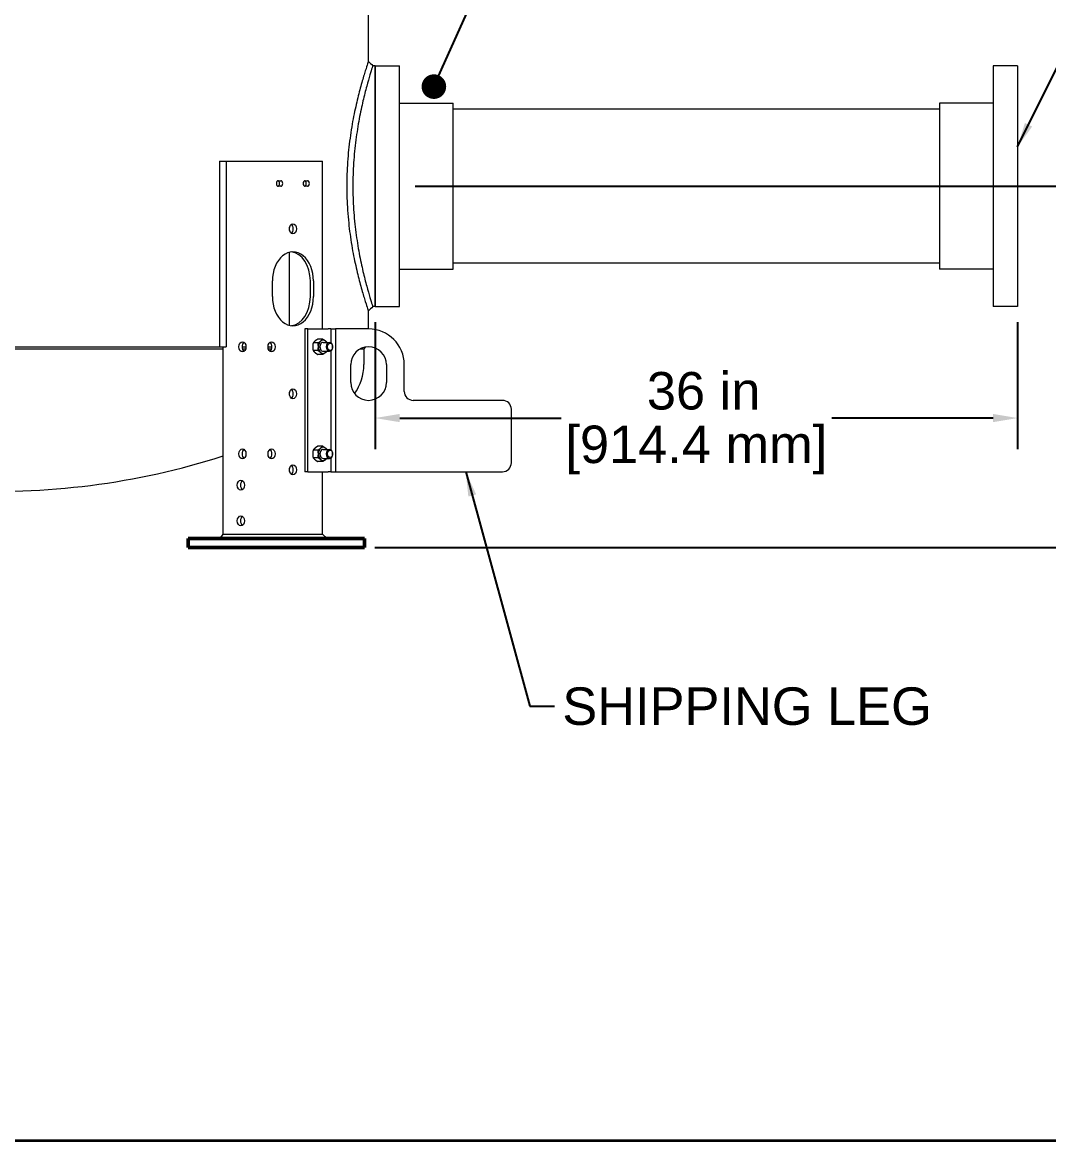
# Model space of a CAD drawing. Header units: inches. Extents: x 17 to 469, y 7 to 301.
# Drawn here: x 96.2 to 153.7, y 7 to 69.7 of the extents above; entities that cross this region are included whole.
import ezdxf

# ---------------------------------------------------------------- set-up
doc = ezdxf.new("R2010")
doc.units = ezdxf.units.IN
doc.header["$LTSCALE"] = 14
doc.header["$MEASUREMENT"] = 0
doc.layers.get('0').update_dxf_attribs({"lineweight": 25})
for name, color, linetype, lineweight in [('Border', 7, 'Continuous', 35), ('Dimension (ANSI)', 7, 'Continuous', 25), ('Symbol (ANSI)', 7, 'Continuous', 25), ('Visible (ANSI)', 7, 'Continuous', 50)]:
    doc.layers.add(name, color=color, linetype=linetype, lineweight=lineweight)
doc.styles.add('MEMCOR Medium', font='arial.ttf')
doc.dimstyles.new('Default (ANSI)', dxfattribs={"dimscale": 14, "dimtxt": 0.15, "dimasz": 0.098425, "dimexe": 0.125, "dimexo": 0.0625, "dimgap": 0.031496, "dimtad": 0, "dimtih": 1, "dimtoh": 1, "dimdec": 4, "dimrnd": 1e-08, "dimzin": 3, "dimdsep": 46, "dimlunit": 5, "dimtxsty": 'MEMCOR Medium', "dimcen": 0.09, "dimdle": 0.393701, "dimclrd": 256, "dimclre": 256, "dimclrt": 256, "dimadec": 0, "dimazin": 1, "dimtfac": 0.8, "dimtofl": 0, "dimtmove": 0, "dimatfit": 3, "dimfxl": 1, "dimfrac": 1, "dimtolj": 1, "dimtzin": 4, "dimlwd": -1, "dimlwe": -1, "dimarcsym": 0})
doc.dimstyles.new('Default (ANSI)$7', dxfattribs={"dimscale": 14, "dimtxt": 0.15, "dimasz": 0.098425, "dimexe": 0.125, "dimexo": 0.0625, "dimgap": 0.031496, "dimtad": 0, "dimtih": 1, "dimtoh": 1, "dimdec": 4, "dimrnd": 1e-08, "dimzin": 3, "dimdsep": 46, "dimlunit": 5, "dimtxsty": 'MEMCOR Medium', "dimcen": 0.09, "dimdle": 0.393701, "dimclrd": 256, "dimclre": 256, "dimclrt": 256, "dimadec": 0, "dimazin": 1, "dimtfac": 0.8, "dimtofl": 0, "dimtmove": 0, "dimatfit": 3, "dimfxl": 1, "dimfrac": 1, "dimtolj": 1, "dimtzin": 4, "dimlwd": -1, "dimlwe": -1, "dimarcsym": 0})

# ---------------------------------------------------------------- blocks, each defined once
blk = doc.blocks.new('Borders 22x34_D')
at = {"layer": 'Border'}
for q in [(33.5, 0.5), (7.8115, 0.5)]:
    blk.add_line((1.25, 0.5), q, dxfattribs=at)
blk = doc.blocks.new('*D18')
at = {"layer": 'Defpoints', "color": 0, "transparency": 16777216}
for p in [(117.367, 60.479), (115.098, 40.229), (162.274, 40.229)]:
    blk.add_point(p, dxfattribs=at)
at = {"layer": 'Dimension (ANSI)', "transparency": 16777216}
for p, q in [((118.242, 60.479), (164.024, 60.479)), ((162.274, 59.101), (162.274, 54.283)), ((162.274, 41.607), (162.274, 46.425)), ((115.973, 40.229), (164.024, 40.229))]:
    blk.add_line(p, q, dxfattribs=at)
for points in [[(162.044, 59.101), (162.503, 59.101), (162.274, 60.479)], [(162.044, 41.607), (162.503, 41.607), (162.274, 40.229)]]:
    blk.add_solid(points, dxfattribs=at)
at = {"layer": 'Dimension (ANSI)', "transparency": 16777216, "char_height": 2.1, "attachment_point": 5, "style": 'MEMCOR Medium'}
for s, insert in [('\\A1; 20{\\H0.8x;\\S1#4;} in', (162.274, 52.497)), ('\\A1;[514.4 mm]', (162.274, 48.568))]:
    blk.add_mtext(s, dxfattribs=dict(at, insert=insert))
blk = doc.blocks.new('*D22')
at = {"layer": 'Defpoints', "color": 0, "transparency": 16777216}
for p in [(115.992, 53.729), (151.992, 53.729), (151.992, 47.487)]:
    blk.add_point(p, dxfattribs=at)
at = {"layer": 'Dimension (ANSI)', "transparency": 16777216}
for p, q in [((115.992, 52.854), (115.992, 45.737)), ((151.992, 52.854), (151.992, 45.737)), ((117.37, 47.487), (126.409, 47.487)), ((150.614, 47.487), (141.575, 47.487))]:
    blk.add_line(p, q, dxfattribs=at)
for points in [[(117.37, 47.717), (117.37, 47.258), (115.992, 47.487)], [(150.614, 47.717), (150.614, 47.258), (151.992, 47.487)]]:
    blk.add_solid(points, dxfattribs=at)
at = {"layer": 'Dimension (ANSI)', "transparency": 16777216, "char_height": 2.1, "attachment_point": 5, "style": 'MEMCOR Medium'}
for s, insert in [('\\A1; 36 in', (133.992, 49.001)), ('\\A1;[914.4 mm]', (133.992, 45.7))]:
    blk.add_mtext(s, dxfattribs=dict(at, insert=insert))

msp = doc.modelspace()

# ---------------------------------------------------------------- linework, layer by layer
at = {"layer": 'Visible (ANSI)', "linetype": 'Continuous', "lineweight": 18}
for p, q in [((115.617431, 67.473327), (115.617431, 85.476441)), ((115.991969, 67.229368), (115.861648, 67.229368)), ((115.991969, 67.229368), (115.991969, 53.729368)), ((115.991969, 53.729368), (115.991969, 67.229368)), ((115.991969, 67.229368), (117.366969, 67.229368)), ((117.366969, 53.729368), (117.366969, 67.229368)), ((150.616969, 67.229368), (150.616969, 53.729368)), ((151.991969, 67.229368), (150.616969, 67.229368)), ((151.991969, 67.229368), (151.991969, 53.729368)), ((117.366969, 65.135618), (120.366969, 65.135618)), ((120.366969, 55.823118), (120.366969, 65.135618)), ((147.616969, 64.791868), (120.366969, 64.791868)), ((147.616969, 65.135618), (147.616969, 55.823118)), ((150.616969, 65.135618), (147.616969, 65.135618)), ((107.266238, 61.879368), (107.642571, 61.879368)), ((107.266238, 61.879368), (107.266238, 51.479368)), ((107.642571, 61.879368), (108.956779, 61.879368)), ((107.642571, 61.879368), (107.642571, 51.479368)), ((108.956779, 61.879368), (109.932586, 61.879368)), ((109.932586, 61.879368), (112.845866, 61.879368)), ((112.845866, 61.879368), (113.047962, 61.879368)), ((113.047962, 52.479368), (113.047962, 61.879368)), ((110.572518, 60.784368), (110.706868, 60.784368)), ((112.071584, 60.784368), (112.205934, 60.784368)), ((110.706868, 60.474368), (110.572518, 60.474368)), ((112.205934, 60.474368), (112.071584, 60.474368)), ((111.201092, 58.002127), (111.201092, 58.176609)), ((111.201092, 52.681229), (111.201092, 56.777507)), ((117.366969, 55.823118), (120.366969, 55.823118)), ((147.616969, 56.166868), (120.366969, 56.166868)), ((150.616969, 55.823118), (147.616969, 55.823118)), ((110.236642, 54.289368), (110.236642, 55.169368)), ((112.365033, 54.289368), (112.365033, 55.169368)), ((112.54181, 55.169368), (112.54181, 54.289368)), ((115.617431, 52.479368), (115.617431, 53.485409)), ((115.991969, 53.729368), (115.861648, 53.729368)), ((115.991969, 53.729368), (117.366969, 53.729368)), ((151.991969, 53.729368), (150.616969, 53.729368)), ((112.05532, 52.479368), (112.05532, 44.479368)), ((112.232097, 52.479368), (112.05532, 52.479368)), ((112.232097, 52.479368), (113.363468, 52.479368)), ((112.232097, 44.479368), (112.232097, 52.479368)), ((113.52109, 52.479368), (113.363468, 52.479368)), ((113.52109, 52.479368), (113.779153, 52.479368)), ((113.52109, 52.479368), (113.52109, 51.698628)), ((115.627072, 52.479368), (113.779153, 52.479368)), ((113.779153, 52.479368), (113.779153, 44.479368)), ((82.467699, 51.479368), (107.266238, 51.479368)), ((107.266238, 51.479368), (107.642571, 51.479368)), ((107.488781, 40.979368), (107.488781, 51.479368)), ((108.539586, 51.479368), (108.758789, 51.479368)), ((109.994811, 51.479368), (110.214014, 51.479368)), ((112.790362, 51.695874), (112.520946, 51.695874)), ((113.055527, 51.912381), (112.786111, 51.912381)), ((113.079156, 51.729368), (113.436163, 51.729368)), ((113.612919, 51.483315), (113.612906, 51.484233)), ((113.612919, 51.475421), (113.612906, 51.474503)), ((115.366969, 51.354368), (115.481285, 51.468684)), ((107.488781, 51.354368), (82.245157, 51.354368)), ((108.737964, 51.354368), (108.56041, 51.354368)), ((110.19319, 51.354368), (110.015636, 51.354368)), ((112.790362, 51.262862), (112.520946, 51.262862)), ((113.055527, 51.046355), (112.786111, 51.046355)), ((113.079156, 51.229368), (113.436163, 51.229368)), ((113.52109, 51.260109), (113.52109, 45.698628)), ((115.366969, 51.354368), (115.142949, 51.354368)), ((115.366969, 51.354368), (115.366969, 50.479368)), ((114.627072, 49.479368), (114.627072, 50.479368)), ((116.627072, 50.479368), (116.627072, 49.479368)), ((117.627072, 48.979368), (117.627072, 50.479368)), ((111.201092, 48.761127), (111.201092, 48.935609)), ((123.127072, 48.479368), (118.127072, 48.479368)), ((123.627072, 44.979368), (123.627072, 47.979368)), ((113.055527, 45.912381), (112.786111, 45.912381)), ((112.790362, 45.695874), (112.520946, 45.695874)), ((112.790362, 45.262862), (112.520946, 45.262862)), ((113.079156, 45.729368), (113.436163, 45.729368)), ((113.079156, 45.229368), (113.436163, 45.229368)), ((113.52109, 45.260109), (113.52109, 44.479368)), ((113.612919, 45.483315), (113.612906, 45.484233)), ((113.612919, 45.475421), (113.612906, 45.474503)), ((111.201092, 44.498127), (111.201092, 44.672609)), ((113.055527, 45.046355), (112.786111, 45.046355)), ((112.232097, 44.479368), (112.05532, 44.479368)), ((112.232097, 44.479368), (113.363468, 44.479368)), ((113.047962, 40.979368), (113.047962, 44.479368)), ((113.52109, 44.479368), (113.363468, 44.479368)), ((113.52109, 44.479368), (113.779153, 44.479368)), ((113.779153, 44.479368), (123.127072, 44.479368)), ((107.312004, 40.729368), (107.488781, 40.979368)), ((107.488781, 40.979368), (108.956779, 40.979368)), ((108.956779, 40.979368), (109.932586, 40.979368)), ((109.932586, 40.979368), (112.845866, 40.979368)), ((112.845866, 40.979368), (113.047962, 40.979368)), ((113.047962, 40.979368), (113.297962, 40.729368))]:
    msp.add_line(p, q, dxfattribs=at)
at = {"layer": 'Visible (ANSI)'}
for p, q in [((105.527867, 40.729368), (105.82076, 40.729368)), ((105.527867, 40.729368), (105.527867, 40.229368)), ((107.94208, 40.729368), (105.82076, 40.729368)), ((107.94208, 40.729368), (109.356294, 40.729368)), ((115.098001, 40.729368), (109.356294, 40.729368)), ((115.098001, 40.729368), (115.390894, 40.729368)), ((115.390894, 40.729368), (115.390894, 40.229368)), ((105.82076, 40.229368), (105.527867, 40.229368)), ((107.94208, 40.229368), (105.82076, 40.229368)), ((109.356294, 40.229368), (107.94208, 40.229368)), ((115.098001, 40.229368), (109.356294, 40.229368)), ((115.390894, 40.229368), (115.098001, 40.229368))]:
    msp.add_line(p, q, dxfattribs=at)
at = {"layer": 'Visible (ANSI)', "linetype": 'Continuous', "lineweight": 18}
for centre, radius, start, end in [((115.627072, 50.479368), 2, 0, 90), ((115.627072, 50.479368), 1, 0, 180), ((112.596969, 50.479368), 2.77, 324.18512357, 0), ((115.627072, 49.479368), 1, 180, 0), ((118.127072, 48.979368), 0.5, 180, 270), ((123.127072, 47.979368), 0.5, 0, 90), ((94.866969, 84.702806), 41.313437, 266.61480419, 287.78905894), ((123.127072, 44.979368), 0.5, 270, 0)]:
    msp.add_arc(centre, radius, start, end, dxfattribs=at)
for centre, major_axis, start_param, end_param in [((110.572518, 60.629368), (0, -0.155), 3.141592654, 6.283185307), ((110.530091, 60.629368), (0, -0.155), 0.194777643, 2.946815011), ((110.706868, 60.629368), (0, 0.155), 3.141592654, 6.283185307), ((112.071584, 60.629368), (0, -0.155), 3.141592654, 6.283185307), ((112.029158, 60.629368), (0, -0.155), 0.194777643, 2.946815011), ((112.205934, 60.629368), (0, 0.155), 3.141592654, 6.283185307), ((111.212449, 58.089368), (0, 0.28), 3.604362771, 5.820415189), ((111.389226, 55.169368), (0, 1.63), 4.71238898, 7.853981634), ((111.212449, 55.169368), (0, 1.63), 4.71238898, 6.206422826), ((111.389226, 54.289368), (0, -1.63), 4.71238898, 7.853981634), ((111.212449, 54.289368), (0, -1.63), 0.076762481, 1.570796327), ((108.737575, 51.479368), (0, -0.28), 3.604362771, 5.820415189), ((110.016025, 51.479368), (0, 0.28), 3.604362771, 5.820415189), ((113.079211, 51.479368), (0, -0.375), 3.665191429, 4.71238898), ((113.079211, 51.479368), (0, -0.375), 4.71238898, 5.759586532), ((113.079211, 51.479368), (0, 0.250136), 6.250227729, 9.457735539), ((113.079211, 51.479368), (0, 0.375), 5.759586532, 6.806784083), ((113.079211, 51.479368), (0, 0.375), 5.442116637, 5.759586532), ((113.436163, 51.479368), (0, 0.25), 4.731850413, 10.976112854), ((113.079211, 51.479368), (0, -0.375), 5.759586532, 6.806784083), ((113.079211, 51.479368), (0, 0.375), 3.665191429, 3.982661324), ((111.212449, 48.848368), (0, 0.28), 3.604362771, 5.820415189), ((113.079211, 45.479368), (0, -0.375), 3.665191429, 4.71238898), ((113.079211, 45.479368), (0, 0.375), 5.759586532, 6.806784083), ((113.079211, 45.479368), (0, 0.375), 5.442116637, 5.759586532), ((108.737575, 45.479368), (0, -0.28), 3.604362771, 5.820415189), ((110.016025, 45.479368), (0, 0.28), 3.604362771, 5.820415189), ((113.079211, 45.479368), (0, -0.375), 4.71238898, 5.759586532), ((113.079211, 45.479368), (0, 0.250136), 6.250227729, 9.457735539), ((113.079211, 45.479368), (0, -0.375), 5.759586532, 6.806784083), ((113.079211, 45.479368), (0, 0.375), 3.665191429, 3.982661324), ((113.436163, 45.479368), (0, 0.25), 4.731850413, 10.976112854), ((111.212449, 44.585368), (0, 0.28), 3.604362771, 5.820415189), ((108.647729, 43.725368), (0, -0.28), 3.604362771, 5.820415189), ((108.647729, 41.725368), (0, -0.28), 3.604362771, 5.820415189)]:
    msp.add_ellipse(centre, major_axis=major_axis, ratio=0.707106781, start_param=start_param, end_param=end_param, dxfattribs=at)
for centre, major_axis in [((111.389226, 58.089368), (0, -0.28)), ((108.560799, 51.479368), (0, 0.28)), ((110.192801, 51.479368), (0, -0.28)), ((113.469534, 51.479368), (0, 0.202815)), ((111.389226, 48.848368), (0, -0.28)), ((108.560799, 45.479368), (0, 0.28)), ((110.192801, 45.479368), (0, -0.28)), ((113.469534, 45.479368), (0, -0.202815)), ((111.389226, 44.585368), (0, -0.28)), ((108.470952, 43.725368), (0, -0.28)), ((108.470952, 41.725368), (0, -0.28))]:
    msp.add_ellipse(centre, major_axis=major_axis, ratio=0.707106781, dxfattribs=at)
for points, knots in [([(115.617431, 67.473327), (115.617431, 67.473327), (115.602899, 67.430604), (115.543676, 67.251895), (115.499023, 67.115957), (115.386673, 66.757977), (115.318973, 66.535651), (115.173162, 66.023336), (115.095184, 65.73331), (114.943751, 65.116228), (114.864853, 64.767505), (114.715723, 64.007223), (114.645641, 63.595663), (114.528444, 62.735258), (114.481363, 62.28566), (114.418733, 61.379208), (114.403248, 60.922339), (114.403248, 60.479368)], [80.990906406, 80.990906406, 80.990906406, 80.990906406, 84.36470716, 84.36470716, 87.738507914, 87.738507914, 91.112308668, 91.112308668, 94.486109422, 94.486109422, 97.861550868, 97.861550868, 101.236992315, 101.236992315, 104.612433761, 104.612433761, 107.987875207, 107.987875207, 107.987875207, 107.987875207]), ([(115.861648, 67.229368), (115.861648, 67.229368), (115.848289, 67.188199), (115.793826, 67.015877), (115.752756, 66.884772), (115.649429, 66.53938), (115.587169, 66.324819), (115.453117, 65.830263), (115.381447, 65.550231), (115.24233, 64.954328), (115.169897, 64.617587), (115.033082, 63.883499), (114.968841, 63.486155), (114.861485, 62.655642), (114.818399, 62.221753), (114.761109, 61.347201), (114.74696, 60.906523), (114.74696, 60.479368)], [-26.034176209, -26.034176209, -26.034176209, -26.034176209, -22.780552377, -22.780552377, -19.526928544, -19.526928544, -16.273304711, -16.273304711, -13.019680878, -13.019680878, -9.764760659, -9.764760659, -6.509840439, -6.509840439, -3.25492022, -3.25492022, 0, 0, 0, 0]), ([(114.403248, 60.479368), (114.403248, 60.036397), (114.418733, 59.579528), (114.466591, 58.886875), (114.487534, 58.64846), (114.512189, 58.413343)], [107.987875207, 107.987875207, 107.987875207, 107.987875207, 111.363316654, 111.363316654, 113.14647073, 113.14647073, 113.14647073, 113.14647073]), ([(114.74696, 60.479368), (114.74696, 60.052213), (114.761109, 59.611535), (114.804234, 58.953224), (114.822403, 58.733054), (114.843708, 58.515681)], [0, 0, 0, 0, 3.25492022, 3.25492022, 4.90022465, 4.90022465, 4.90022465, 4.90022465]), ([(114.512189, 58.413343), (114.534321, 58.203468), (114.5594, 57.996214), (114.645641, 57.363073), (114.715723, 56.951514), (114.864853, 56.191231), (114.943751, 55.842508), (115.095184, 55.225426), (115.173162, 54.9354), (115.318973, 54.423085), (115.386673, 54.200759), (115.499023, 53.842779), (115.543676, 53.706842), (115.602899, 53.528132), (115.617431, 53.485409), (115.617431, 53.485409)], [5.158595522, 5.158595522, 5.158595522, 5.158595522, 6.750882893, 6.750882893, 10.126324339, 10.126324339, 13.501765786, 13.501765786, 16.87556654, 16.87556654, 20.249367294, 20.249367294, 23.623168048, 23.623168048, 26.996968802, 26.996968802, 26.996968802, 26.996968802]), ([(114.843708, 58.515681), (114.864664, 58.303098), (114.888618, 58.09319), (114.968841, 57.472581), (115.033082, 57.075237), (115.169897, 56.341149), (115.24233, 56.004408), (115.381447, 55.408505), (115.453117, 55.128473), (115.587169, 54.633917), (115.649429, 54.419356), (115.752756, 54.073965), (115.793826, 53.942859), (115.848289, 53.770537), (115.861648, 53.729368), (115.861648, 53.729368)], [-99.236480187, -99.236480187, -99.236480187, -99.236480187, -97.626864398, -97.626864398, -94.371944178, -94.371944178, -91.117023959, -91.117023959, -87.863400126, -87.863400126, -84.609776293, -84.609776293, -81.356152461, -81.356152461, -78.102528628, -78.102528628, -78.102528628, -78.102528628])]:
    msp.add_open_spline(points, degree=3, knots=knots, dxfattribs=at)
for points in [[(115.617431, 67.473327), (115.698829, 67.392), (115.78025, 67.310695), (115.861648, 67.229368)], [(115.861648, 53.729368), (115.78025, 53.648041), (115.698829, 53.566736), (115.617431, 53.485409)]]:
    msp.add_open_spline(points, degree=3, dxfattribs=at)
for points, weights in [([(112.520946, 51.695874), (112.497262, 51.579849), (112.497262, 51.479368)], [1, 1.0379548493, 1]), ([(112.497262, 51.479368), (112.497262, 51.378887), (112.520946, 51.262862)], [1, 1.0379548493, 1]), ([(112.629845, 51.804128), (112.568313, 51.753887), (112.520946, 51.695874)], [1, 1.0379548493, 1]), ([(112.786111, 51.912381), (112.691376, 51.854368), (112.629845, 51.804128)], [1, 1.0379548493, 1]), ([(112.790362, 51.695874), (112.885097, 51.753887), (112.946629, 51.804128)], [1, 1.0379548493, 1]), ([(112.814046, 51.479368), (112.814046, 51.579849), (112.790362, 51.695874)], [1, 1.0379548493, 1]), ([(112.790362, 51.262862), (112.814046, 51.378887), (112.814046, 51.479368)], [1, 1.0379548493, 1]), ([(112.946629, 51.804128), (113.00816, 51.854368), (113.055527, 51.912381)], [1, 1.0379548493, 1]), ([(113.055527, 51.912381), (113.150262, 51.854368), (113.211794, 51.804128)], [1, 1.0379548493, 1]), ([(113.211794, 51.804128), (113.255886, 51.768126), (113.291635, 51.729368)], [1, 1.02690849784, 1.01566285889]), ([(112.520946, 51.262862), (112.568313, 51.204849), (112.629845, 51.154609)], [1, 1.0379548493, 1]), ([(112.629845, 51.154609), (112.691376, 51.104368), (112.786111, 51.046355)], [1, 1.0379548493, 1]), ([(112.946629, 51.154609), (112.885097, 51.204849), (112.790362, 51.262862)], [1, 1.0379548493, 1]), ([(113.055527, 51.046355), (113.00816, 51.104368), (112.946629, 51.154609)], [1, 1.0379548493, 1]), ([(113.211794, 51.154609), (113.150262, 51.104368), (113.055527, 51.046355)], [1, 1.0379548493, 1]), ([(113.291635, 51.229368), (113.255886, 51.19061), (113.211794, 51.154609)], [1.01566285889, 1.02690849784, 1]), ([(112.629845, 45.804128), (112.568313, 45.753887), (112.520946, 45.695874)], [1, 1.0379548493, 1]), ([(112.786111, 45.912381), (112.691376, 45.854368), (112.629845, 45.804128)], [1, 1.0379548493, 1]), ([(112.790362, 45.695874), (112.885097, 45.753887), (112.946629, 45.804128)], [1, 1.0379548493, 1]), ([(112.946629, 45.804128), (113.00816, 45.854368), (113.055527, 45.912381)], [1, 1.0379548493, 1]), ([(113.055527, 45.912381), (113.150262, 45.854368), (113.211794, 45.804128)], [1, 1.0379548493, 1]), ([(113.211794, 45.804128), (113.255886, 45.768126), (113.291635, 45.729368)], [1, 1.02690849784, 1.01566285889]), ([(112.520946, 45.695874), (112.497262, 45.579849), (112.497262, 45.479368)], [1, 1.0379548493, 1]), ([(112.497262, 45.479368), (112.497262, 45.378887), (112.520946, 45.262862)], [1, 1.0379548493, 1]), ([(112.520946, 45.262862), (112.568313, 45.204849), (112.629845, 45.154609)], [1, 1.0379548493, 1]), ([(112.629845, 45.154609), (112.691376, 45.104368), (112.786111, 45.046355)], [1, 1.0379548493, 1]), ([(112.814046, 45.479368), (112.814046, 45.579849), (112.790362, 45.695874)], [1, 1.0379548493, 1]), ([(112.790362, 45.262862), (112.814046, 45.378887), (112.814046, 45.479368)], [1, 1.0379548493, 1]), ([(112.946629, 45.154609), (112.885097, 45.204849), (112.790362, 45.262862)], [1, 1.0379548493, 1]), ([(113.055527, 45.046355), (113.00816, 45.104368), (112.946629, 45.154609)], [1, 1.0379548493, 1]), ([(113.211794, 45.154609), (113.150262, 45.104368), (113.055527, 45.046355)], [1, 1.0379548493, 1]), ([(113.291635, 45.229368), (113.255886, 45.19061), (113.211794, 45.154609)], [1.01566285889, 1.02690849784, 1])]:
    msp.add_rational_spline(points, weights, degree=2, dxfattribs=at)

# ---------------------------------------------------------------- block references
at = {"xscale": 14, "yscale": 14, "zscale": 14}
msp.add_blockref('Borders 22x34_D', (0, 0), dxfattribs=at)

# ---------------------------------------------------------------- texts
at = {"layer": 'Symbol (ANSI)', "insert": (126.481379, 32.396051), "char_height": 2.10000007, "width": 20.70868991, "attachment_point": 1, "style": 'MEMCOR Medium'}
msp.add_mtext('\\fArial|b0|i0;SHIPPING LEG', dxfattribs=at)

# ---------------------------------------------------------------- dimensions: what is measured, and where the dimension line sits
at = {"layer": 'Dimension (ANSI)'}
for base, p1, p2, angle, text, override, picture, middle in [((162.273714, 40.229368), (117.366969, 60.479368), (115.098001, 40.229368), 90, ' <> in\\X[514.4 mm]', {"dimgap": 0.031496, "dimdec": 4, "dimpost": '', "dimtol": 0, "dimlim": 0, "dimtp": 0, "dimtm": 0, "dimtdec": 2, "dimatfit": 1}, '*D18', (162.273714, 50.354368)), ((151.991969, 47.487242), (115.991969, 53.729368), (151.991969, 53.729368), 180, ' <> in\\X[914.4 mm]', {"dimgap": 0.031496, "dimtih": 0, "dimtoh": 0, "dimdec": 4, "dimpost": '', "dimtol": 0, "dimlim": 0, "dimtp": 0, "dimtm": 0, "dimtdec": 2, "dimatfit": 1}, '*D22', (133.992219, 47.487242))]:
    dim = msp.add_linear_dim(base=base, p1=p1, p2=p2, angle=angle, text=text, dimstyle='Default (ANSI)', override=override, dxfattribs=at)
    dim.commit()
    dim.dimension.update_dxf_attribs({"geometry": picture, "text_midpoint": middle, "dimtype": 160})

# ---------------------------------------------------------------- leaders
at = {"layer": 'Symbol (ANSI)', "annotation_type": 0, "has_hookline": 1, "hookline_direction": 0}
for points, override, text_width in [([(119.286408, 66.058052), (128.638533, 86.887633), (130.016486, 86.887633)], {"dimasz": 0.098425, "dimtad": 0, "dimldrblk": 'Dot'}, 49.318488), ([(151.991969, 62.68597), (157.562136, 73.924579), (158.940088, 73.924579)], {"dimtad": 0}, 38.562075), ([(121.071245, 44.479368), (124.662481, 31.346051), (126.040434, 31.346051)], {"dimtad": 0}, 20.389769)]:
    msp.add_leader(points, dimstyle='Default (ANSI)$7', override=override, dxfattribs=dict(at, text_width=text_width))

doc.saveas('drawing.dxf')
